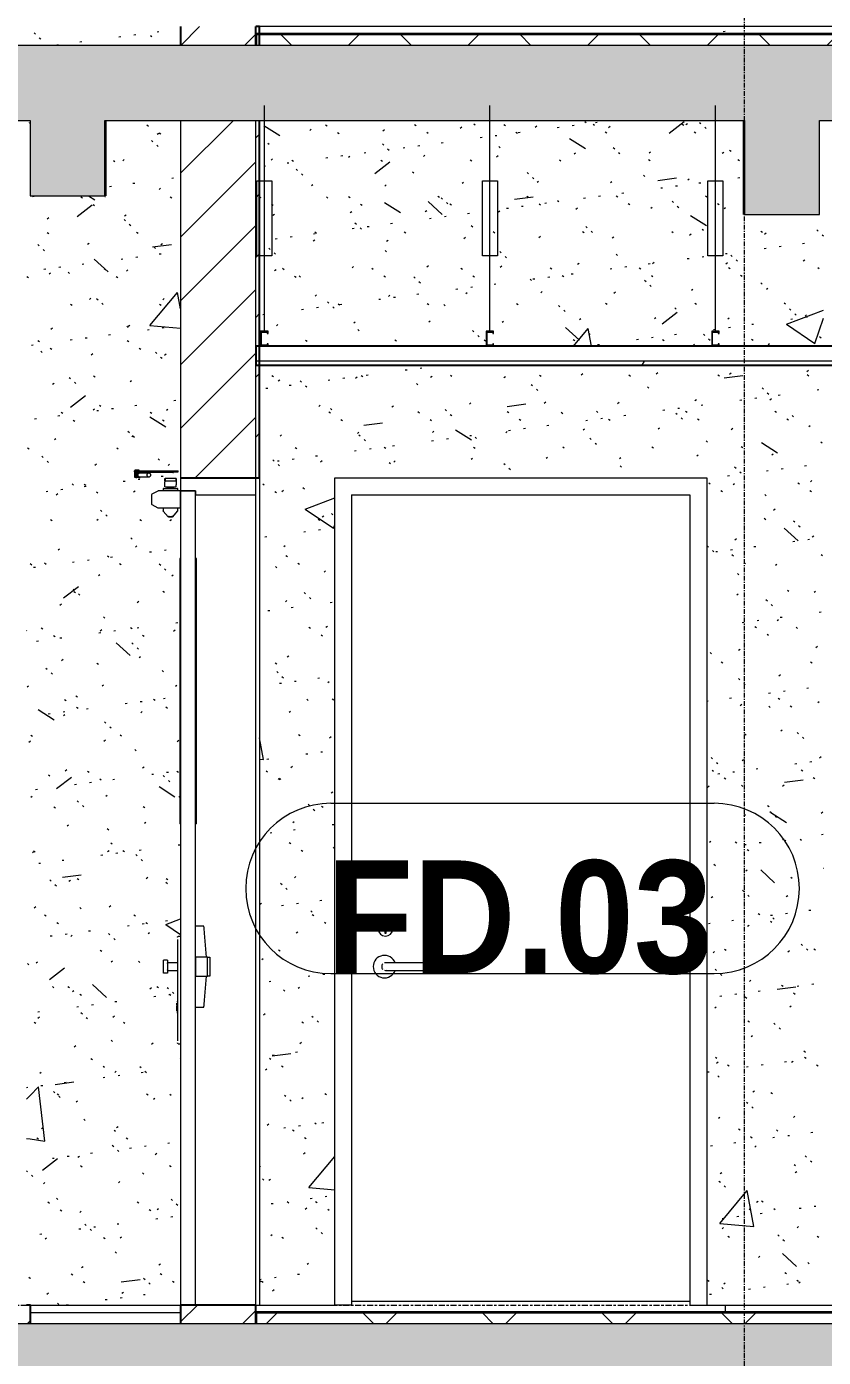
# Model space of a CAD drawing. Header units: millimetres. Extents: x 3451 to 201731, y -8641 to 35300.
# Drawn here: x 26527 to 28647, y 5461 to 9000 of the extents above; entities that cross this region are included whole.
import ezdxf

# ---------------------------------------------------------------- set-up
doc = ezdxf.new("R2010")
doc.units = ezdxf.units.MM
doc.linetypes.add('Centre', pattern=[31.75, 6.35, -4.7625, 15.875, -4.7625])
doc.linetypes.add('Grid Line', pattern=[22.225, 12.7, -3.175, 3.175, -3.175])
for name, color, linetype, lineweight in [('0-1', 7, 'Continuous', 5), ('A-CLNG', 13, 'Continuous', 9), ('A-CLNG-1', 13, 'Continuous', 25), ('A-CLNG-PATT-1', 13, 'Continuous', 9), ('A-DETL-GENF', 92, 'Continuous', 9), ('A-DETL-GENF-1', 7, 'Continuous', 9), ('A-DETL-THIN', 151, 'Continuous', 9), ('A-DOOR', 31, 'Continuous', 9), ('A-DOOR-1', 31, 'Continuous', 18), ('A-DOOR-FRAM', 31, 'Continuous', 9), ('A-DOOR-FRAM-1', 31, 'Continuous', 18), ('A-DOOR-IDEN', 31, 'Continuous', 9), ('A-FLOR', 192, 'Continuous', 9), ('A-FLOR-3', 192, 'Continuous', 35), ('A-FLOR-LEVL-2', 51, 'Centre', 9), ('A-FLOR-PATT-3', 8, 'Continuous', 9), ('A-WALL', 113, 'Continuous', 9), ('A-WALL-1', 113, 'Continuous', 25), ('A-WALL-PATT-4', 111, 'Continuous', 9), ('I-WALL', 2, 'Continuous', 9), ('I-WALL-2', 2, 'Continuous', 25), ('S-BEAM-1', 12, 'Continuous', 5), ('S-BEAM-2', 10, 'Continuous', 35), ('S-COLS-1', 7, 'Continuous', 9), ('S-GRID-1', 1, 'Grid Line', 9)]:
    doc.layers.add(name, color=color, linetype=linetype, lineweight=lineweight)
doc.styles.add('Arial_B_1', font='arialbd.ttf', dxfattribs={"width": 0.9, "height": 300})
pattern_1 = [(45, (49422.43, 14125), (-159.099, 159.099), []), (135, (49422.43, 14125), (-159.099, -159.099), [])]
pattern_2 = [(45, (49422.43, 14125), (-84.8528, 84.8528), [])]
pattern_3 = [(45, (49422.43, 14125), (-79.5495, 79.5495), [])]
pattern_4 = [(50, (49422.4, 14125), (1093.104, -95.634), [114.3, -1257.3]), (355, (49422.4, 14125), (-211.46, 1146.34), [91.44, -1005.84]), (100.451, (49513.5, 14117), (881.656, 1050.7), [97.14, -1068.54]), (46.184, (49422.4, 14429.8), (1626.475, -252.26), [171.45, -1885.95]), (96.636, (49558, 14408.8), (1424.42, 1484.57), [145.71, -1602.81]), (351.184, (49422.4, 14429.8), (1424.43, 1484.55), [137.16, -1508.76]), (21, (49574.8, 14353.6), (909.686, -613.59), [114.3, -1257.3]), (326, (49574.8, 14353.6), (370.81, 1105.13), [91.44, -1005.84]), (71.451, (49650.6, 14302.5), (1280.503, 491.53), [97.14, -1068.54]), (37.5, (49422.43, 14125), (18.5313, 507.33), [50.292, -943.356, 50.292, -970.788, -1009.65]), (37.5, (49422.43, 14125), (18.5313, 507.33), [-2014.728, 50.292, -959.358]), (7.5, (49422.43, 14125), (400.918, 601.084), [50.292, -531.876, 50.292, -920.496, -384.81]), (7.5, (49422.43, 14125), (400.918, 601.084), [-1552.956, 50.292, -334.518]), (327.5, (49082.58, 14125), (813.545, -34.374), [50.292, -330.708, 50.292, -1138.428, -1577.34]), (327.5, (49082.58, 14125), (813.545, -34.374), [-1569.72, 50.292, -1527.048]), (317.5, (48930.2, 14125), (888.775, 152.56), [50.292, -445.008, 50.292, -739.14, -1120.14]), (317.5, (48930.2, 14125), (888.775, 152.56), [-1284.73, 50.29, -1069.85])]
pattern_5 = [(37.5, (49422.43, 14125), (-4.79953, 146.8239), [5.029, -110.795, 5.029, -124.511, -123.825]), (37.5, (49422.43, 14125), (-4.79953, 146.8239), [-245.364, 5.029, -118.796]), (7.5, (49422.43, 14125), (134.8574, 215.0472), [5.029, -57.455, 5.029, -99.365, -40.005]), (7.5, (49422.43, 14125), (134.8574, 215.0472), [-166.878, 5.029, -34.976]), (327.5, (49328.7, 14125), (237.29776, 0.4316), [5.029, -33.071, 5.029, -132.131, -179.07]), (327.5, (49328.7, 14125), (237.29776, 0.4316), [-175.26, 5.029, -174.041]), (317.5, (49328.7, 14125), (229.067, 66.8792), [5.029, -14.021, 5.029, -84.887, -102.87]), (317.5, (49328.7, 14125), (229.067, 66.8792), [-108.966, 5.029, -97.841])]

# ---------------------------------------------------------------- blocks, each defined once
blk = doc.blocks.new('NCV_TKTC_KET CAU_rvt-1-TKCS_MẶT CẮT C')
at = {"layer": 'S-BEAM-1'}
for points in [[(26735.3, 8550), (26737.4, 8550), (26737.4, 8750), (26735.3, 8749.2)], [(28435.3, 8500), (28436.9, 8500), (28435.3, 8749.2)]]:
    blk.add_hatch(color=256, dxfattribs=at).paths.add_polyline_path(points)
at = {"layer": 'S-BEAM-2'}
for p, q in [((26737.4, 8550), (26737.4, 8749.2)), ((28435.3, 8749.2), (28435.3, 8500)), ((26735.3, 8550), (26737.4, 8550))]:
    blk.add_line(p, q, dxfattribs=at)
at = {"layer": 'S-COLS-1'}
blk.add_line((28386.9, 5580), (28386.9, 5600), dxfattribs=at)
blk = doc.blocks.new('FD_02 - FD_03 - FD_03-KY THUAT-900x2200mm-728564-TKCS_MẶT CẮT C')
at = {"layer": 'A-DOOR'}
for p, q in [((27480.9, 6588.3), (27480.9, 6597.7)), ((27482.9, 6588.3), (27480.9, 6588.3)), ((27482.9, 6597.7), (27482.9, 6588.3)), ((27601.9, 6510), (27496.9, 6510)), ((27496.9, 6490), (27601.9, 6490)), ((27601.9, 6510), (27601.9, 6500)), ((27601.9, 6500), (27601.9, 6490)), ((27391.9, 5610), (28291.9, 5610))]:
    blk.add_line(p, q, dxfattribs=at)
at = {"layer": 'A-DOOR', "flags": 128}
for points in [[(27496.9, 6510), (27496.3, 6510), (27495.7, 6510), (27495.1, 6510), (27494.5, 6510), (27494, 6510), (27493.4, 6510), (27492.8, 6510), (27492.2, 6510), (27491.7, 6510), (27491.1, 6510), (27490.5, 6510), (27490, 6510), (27489.5, 6510), (27489, 6510), (27488.5, 6510), (27488, 6510), (27487.5, 6510), (27487, 6510), (27486.6, 6510), (27486.2, 6510), (27485.8, 6510), (27485.4, 6510), (27485, 6510), (27484.6, 6510), (27484.3, 6510), (27484, 6510), (27483.7, 6510), (27483.4, 6510), (27483.2, 6510), (27483, 6510), (27482.7, 6510), (27482.6, 6510), (27482.4, 6510), (27482.3, 6510), (27482.2, 6510), (27482.1, 6510), (27482, 6510), (27482, 6510), (27481.9, 6510)], [(27481.9, 6490), (27481.9, 6490), (27482, 6490), (27482, 6490), (27482.1, 6490), (27482.2, 6490), (27482.4, 6490), (27482.5, 6490), (27482.7, 6490), (27482.9, 6490), (27483.1, 6490), (27483.4, 6490), (27483.6, 6490), (27483.9, 6490), (27484.2, 6490), (27484.6, 6490), (27484.9, 6490), (27485.3, 6490), (27485.7, 6490), (27486.1, 6490), (27486.5, 6490), (27486.9, 6490), (27487.4, 6490), (27487.8, 6490), (27488.3, 6490), (27488.8, 6490), (27489.3, 6490), (27489.9, 6490), (27490.4, 6490), (27490.9, 6490), (27491.5, 6490), (27492.1, 6490), (27492.6, 6490), (27493.2, 6490), (27493.8, 6490), (27494.4, 6490), (27495, 6490), (27495.6, 6490), (27496.2, 6490), (27496.8, 6490), (27496.9, 6490)]]:
    blk.add_lwpolyline(points, dxfattribs=at)
at = {"layer": 'A-DOOR'}
for centre, radius, start, end in [((27481.9, 6600), 19, 0, 180), ((27481.9, 6600), 19, 180, 0), ((27481.9, 6600), 2.5, 292.9918, 246.5794), ((27479.4, 6500), 30, 18.9279, 180), ((27479.4, 6500), 30, 180, 341.2838), ((27481.9, 6500), 10, 135, 180), ((27481.9, 6500), 10, 180, 225), ((27481.9, 6500), 10, 75, 105), ((27481.9, 6500), 10, 255, 285)]:
    blk.add_arc(centre, radius, start, end, dxfattribs=at)
at = {"layer": 'A-DOOR-FRAM'}
for p, q in [((27391.9, 7755), (27391.9, 5600)), ((27391.9, 7755), (28291.9, 7755)), ((28291.9, 7755), (28291.9, 5600)), ((27391.9, 5600), (27346.9, 5600)), ((28291.9, 5600), (28336.9, 5600))]:
    blk.add_line(p, q, dxfattribs=at)
blk = doc.blocks.new('FD_01 - FD_01-1200x2200mm-V129-TKCS_MẶT CẮT C')
at = {"layer": 'A-DOOR'}
for p, q in [((26813.5, 7818.5), (26813.5, 7815.5)), ((26813.9, 7818.5), (26813.9, 7818.5)), ((26813.9, 7818.5), (26821.6, 7818.5)), ((26813.9, 7815.5), (26821.6, 7815.5)), ((26813.9, 7815.5), (26813.9, 7815.5)), ((26814.6, 7814.5), (26814.6, 7800.5)), ((26814.9, 7814.5), (26817.3, 7814.5)), ((26815.1, 7820.3), (26815.1, 7818.5)), ((26827.1, 7820.3), (26815.1, 7820.3)), ((26815.1, 7820.3), (26827.1, 7820.3)), ((26817.3, 7800.5), (26815.1, 7800.5)), ((26816.1, 7815.5), (26816.1, 7814.5)), ((26817.3, 7814.5), (26818.8, 7814.5)), ((26817.3, 7814.5), (26817.3, 7800.5)), ((26818.8, 7800.5), (26817.3, 7800.5)), ((26817.6, 7814.5), (26819.8, 7814.5)), ((26819.4, 7814.5), (26817.9, 7814.5)), ((26820.1, 7814.5), (26818.1, 7814.5)), ((26818.1, 7800.5), (26819.4, 7800.5)), ((26820.8, 7814.5), (26818.8, 7814.5)), ((26818.8, 7800.5), (26820.8, 7800.5)), ((26819.7, 7814.5), (26822.8, 7814.5)), ((26819.7, 7800.5), (26819.7, 7814.5)), ((26822.8, 7800.5), (26819.7, 7800.5)), ((26820.5, 7811.5), (26822.2, 7811.5)), ((26820.5, 7811.5), (26820.5, 7803.5)), ((26822.3, 7803.5), (26820.5, 7803.5)), ((26821.1, 7818.5), (26823.6, 7818.5)), ((26823.6, 7818.5), (26821.1, 7818.5)), ((26822.7, 7818.5), (26821.1, 7818.5)), ((26821.1, 7818.5), (26822.7, 7818.5)), ((26823.6, 7815.5), (26821.1, 7815.5)), ((26821.1, 7815.5), (26823.6, 7815.5)), ((26823.6, 7815.5), (26821.1, 7815.5)), ((26821.1, 7815.5), (26823.6, 7815.5)), ((26823.2, 7818.5), (26821.6, 7818.5)), ((26821.6, 7818.5), (26823.2, 7818.5)), ((26821.6, 7815.5), (26823.2, 7815.5)), ((26823.2, 7815.5), (26821.6, 7815.5)), ((26822.2, 7811.5), (26822.6, 7811.5)), ((26822.6, 7803.5), (26822.3, 7803.5)), ((26852.7, 7812.5), (26822.6, 7812.5)), ((26822.6, 7811.5), (26824.4, 7811.5)), ((26824.4, 7803.5), (26822.6, 7803.5)), ((26822.6, 7802.5), (26852.7, 7802.5)), ((26822.8, 7814.5), (26825.5, 7814.5)), ((26825.5, 7800.5), (26822.8, 7800.5)), ((26823.2, 7818.5), (26873.8, 7818.5)), ((26823.2, 7815.5), (26873.8, 7815.5)), ((26825.5, 7814.5), (26826.6, 7814.5)), ((26825.5, 7814.5), (26825.5, 7811.5)), ((26825.5, 7803.5), (26825.5, 7800.5)), ((26826.6, 7800.5), (26825.5, 7800.5)), ((26825.5, 7800.5), (26827, 7800.5)), ((26826.1, 7814.5), (26825.9, 7814.5)), ((26827.6, 7814.5), (26826, 7814.5)), ((26826, 7814.5), (26826.1, 7814.5)), ((26826.1, 7814.5), (26826.1, 7815.5)), ((26828.6, 7814.5), (26826.6, 7814.5)), ((26826.6, 7800.5), (26828.6, 7800.5)), ((26827, 7814.5), (26827.6, 7814.5)), ((26827, 7811.5), (26827, 7814.5)), ((26827, 7800.5), (26827, 7803.5)), ((26827.1, 7818.5), (26827.1, 7820.3)), ((26827.6, 7811.5), (26827.6, 7814.5)), ((26827.6, 7800.5), (26827.6, 7803.5)), ((26850.4, 7814.5), (26848.4, 7814.5)), ((26848.4, 7814.5), (26850.4, 7814.5)), ((26916.4, 7814.5), (26850.4, 7814.5)), ((26873.8, 7818.5), (26874.8, 7818.5)), ((26873.8, 7815.5), (26874.8, 7815.5)), ((26874.8, 7818.5), (26900.4, 7818.5)), ((26874.8, 7815.5), (26900.4, 7815.5)), ((26895.4, 7792), (26895.4, 7798)), ((26895.4, 7798), (26895.6, 7798)), ((26895.6, 7792), (26895.4, 7792)), ((26895.4, 7781.1), (26895.4, 7789.4)), ((26900.4, 7818.5), (26901.6, 7818.5)), ((26900.4, 7815.5), (26901.6, 7815.5)), ((26900.9, 7818.5), (26901.5, 7818.5)), ((26901.5, 7818.5), (26900.9, 7818.5)), ((26901.5, 7815.5), (26900.9, 7815.5)), ((26900.9, 7815.5), (26901.5, 7815.5)), ((26901.6, 7818.5), (26930.9, 7818.5)), ((26901.6, 7815.5), (26930.9, 7815.5)), ((26916.4, 7814.5), (26918.4, 7814.5)), ((26918.4, 7814.5), (26916.4, 7814.5)), ((26925.2, 7798), (26925.4, 7798)), ((26925.4, 7792), (26925.2, 7792)), ((26925.4, 7798), (26925.4, 7792)), ((26925.4, 7789.4), (26925.4, 7781.1)), ((26930.9, 7815.5), (26930.9, 7818.5)), ((26890.4, 7772), (26890.4, 7765)), ((26891.1, 7772), (26890.4, 7772)), ((26890.4, 7772), (26915, 7772)), ((26895.4, 7776), (26925.4, 7776)), ((26895.4, 7776), (26895.4, 7776)), ((26895.4, 7776), (26902.4, 7776)), ((26899.9, 7776), (26902.6, 7776)), ((26899.9, 7776), (26899.9, 7774)), ((26901.2, 7774), (26899.9, 7774)), ((26900.9, 7774), (26900.9, 7772)), ((26901.2, 7774), (26900.9, 7774)), ((26900.9, 7774), (26903.6, 7774)), ((26907.6, 7774), (26901.2, 7774)), ((26902.6, 7774), (26901.2, 7774)), ((26902.6, 7776), (26912.6, 7776)), ((26902.6, 7776), (26902.6, 7774)), ((26907.6, 7774), (26902.6, 7774)), ((26903.6, 7774), (26907.6, 7774)), ((26907.6, 7774), (26912.3, 7774)), ((26912.3, 7774), (26907.6, 7774)), ((26912.6, 7774), (26907.6, 7774)), ((26912.3, 7774), (26916.3, 7774)), ((26916.3, 7774), (26912.3, 7774)), ((26912.6, 7776), (26920, 7776)), ((26912.6, 7774), (26912.6, 7776)), ((26916.3, 7774), (26912.6, 7774)), ((26915, 7772), (26929.5, 7772)), ((26920, 7774), (26916.3, 7774)), ((26917.7, 7774), (26918.6, 7774)), ((26918.9, 7774), (26917.7, 7774)), ((26918.6, 7774), (26918.9, 7774)), ((26918.9, 7772), (26918.9, 7774)), ((26920, 7776), (26925.4, 7776)), ((26920, 7776), (26920, 7774)), ((26929.5, 7772), (26928.8, 7772)), ((26929.5, 7765), (26929.5, 7772)), ((26890.4, 7720), (26890.4, 7712.4)), ((26929.4, 7712.4), (26929.4, 7720)), ((26890.7, 7711.7), (26903.7, 7696.3)), ((26906.3, 7697), (26904.4, 7697)), ((26904.4, 7697), (26906.3, 7697)), ((26906.4, 7696), (26913.4, 7696)), ((26913.4, 7696), (26906.4, 7696)), ((26915.5, 7697), (26913.6, 7697)), ((26913.6, 7697), (26915.5, 7697)), ((26916.2, 7696.3), (26929.2, 7711.7)), ((26936.9, 7585), (26934.9, 7585)), ((26934.9, 7585), (26934.9, 6880)), ((26978.9, 7585), (26976.9, 7585)), ((26978.9, 6880), (26978.9, 7585)), ((26936.9, 6880), (26934.9, 6880)), ((26978.9, 6880), (26976.9, 6880)), ((26999, 6607.9), (26976.9, 6607.9)), ((26999, 6607.9), (26999, 6607.5)), ((27005.5, 6525.4), (27000.5, 6588.9)), ((26928.9, 6572.5), (26928.9, 6302.5)), ((26936.9, 6580), (26930.9, 6580)), ((26891.9, 6510), (26891.9, 6517.5)), ((26901.9, 6517.5), (26891.9, 6517.5)), ((26901.9, 6517.5), (26901.9, 6510)), ((27008.7, 6525.4), (26976.9, 6525.4)), ((26976.9, 6525.4), (26976.9, 6474.6)), ((27008.7, 6525.4), (27015, 6525.4)), ((27008.7, 6474.6), (27008.7, 6525.4)), ((27015, 6525.4), (27015, 6474.6)), ((26891.9, 6500), (26891.9, 6510)), ((26891.9, 6490), (26891.9, 6500)), ((26891.9, 6482.5), (26891.9, 6490)), ((26901.9, 6482.5), (26891.9, 6482.5)), ((26901.9, 6510), (26901.9, 6500)), ((26928.9, 6510), (26901.9, 6510)), ((26901.9, 6508.7), (26901.9, 6509.7)), ((26901.9, 6500), (26901.9, 6490)), ((26901.9, 6490.3), (26901.9, 6491.3)), ((26901.9, 6490), (26901.9, 6482.5)), ((26901.9, 6490), (26928.9, 6490)), ((26928.9, 6509.7), (26928.9, 6507.1)), ((26928.9, 6492.9), (26928.9, 6490.3)), ((26976.9, 6474.6), (27008.7, 6474.6)), ((27000.5, 6411.1), (27005.5, 6474.6)), ((27015, 6474.6), (27008.7, 6474.6)), ((26928.9, 6406), (26926.9, 6406)), ((26926.9, 6397), (26926.9, 6403)), ((26926.9, 6403), (26926.9, 6403)), ((26926.9, 6397), (26926.9, 6397)), ((26926.9, 6381.2), (26926.9, 6395.1)), ((26926.9, 6395.1), (26926.9, 6395.1)), ((26928.9, 6395.1), (26926.9, 6395.1)), ((26926.9, 6381.2), (26926.9, 6381.2)), ((26926.9, 6377.7), (26928.9, 6377.7)), ((26976.9, 6392), (26999, 6392)), ((26999, 6392.5), (26999, 6392)), ((26930.9, 6295), (26936.9, 6295))]:
    blk.add_line(p, q, dxfattribs=at)
at = {"layer": 'A-DOOR', "flags": 128}
for points in [[(26824.4, 7811.5), (26824.1, 7811), (26823.8, 7810.4), (26823.6, 7809.7), (26823.4, 7809), (26823.3, 7808.3), (26823.3, 7807.5)], [(26823.3, 7807.5), (26823.3, 7806.7), (26823.4, 7806), (26823.6, 7805.3), (26823.8, 7804.6), (26824.1, 7804), (26824.4, 7803.5)], [(26890.7, 7711.7), (26890.7, 7711.7), (26890.6, 7711.8), (26890.6, 7711.8), (26890.6, 7711.8), (26890.6, 7711.9), (26890.6, 7711.9), (26890.5, 7712), (26890.5, 7712), (26890.5, 7712), (26890.5, 7712.1), (26890.5, 7712.1), (26890.5, 7712.2), (26890.5, 7712.2), (26890.4, 7712.3), (26890.4, 7712.3), (26890.4, 7712.3), (26890.4, 7712.4), (26890.4, 7712.4)], [(26904.4, 7696), (26904.3, 7696), (26904.3, 7696), (26904.3, 7696), (26904.2, 7696), (26904.2, 7696), (26904.1, 7696), (26904.1, 7696), (26904.1, 7696), (26904, 7696.1), (26904, 7696.1), (26904, 7696.1), (26903.9, 7696.1), (26903.9, 7696.1), (26903.9, 7696.1), (26903.8, 7696.2), (26903.8, 7696.2), (26903.8, 7696.2), (26903.8, 7696.2), (26903.7, 7696.3), (26903.7, 7696.3), (26903.7, 7696.3), (26903.7, 7696.3)], [(26904.4, 7696), (26904.4, 7696), (26904.4, 7696), (26904.4, 7696), (26904.4, 7696), (26904.5, 7696), (26904.5, 7696), (26904.6, 7696), (26904.6, 7696), (26904.7, 7696), (26904.8, 7696), (26904.9, 7696), (26905, 7696), (26905.1, 7696), (26905.2, 7696), (26905.3, 7696), (26905.5, 7696), (26905.6, 7696), (26905.7, 7696), (26905.9, 7696), (26906.1, 7696), (26906.2, 7696), (26906.4, 7696), (26906.6, 7696), (26906.7, 7696), (26906.9, 7696), (26907.1, 7696), (26907.3, 7696), (26907.5, 7696), (26907.7, 7696), (26907.9, 7696), (26908.1, 7696), (26908.3, 7696), (26908.6, 7696), (26908.8, 7696), (26909, 7696), (26909.2, 7696), (26909.4, 7696), (26909.7, 7696), (26909.9, 7696), (26910.1, 7696), (26910.3, 7696), (26910.5, 7696), (26910.8, 7696), (26911, 7696), (26911.2, 7696), (26911.4, 7696), (26911.6, 7696), (26911.8, 7696), (26912.1, 7696), (26912.3, 7696), (26912.5, 7696), (26912.7, 7696), (26912.8, 7696), (26913, 7696), (26913.2, 7696), (26913.4, 7696), (26913.6, 7696), (26913.7, 7696), (26913.9, 7696), (26914, 7696), (26914.2, 7696), (26914.3, 7696), (26914.5, 7696), (26914.6, 7696), (26914.7, 7696), (26914.8, 7696), (26914.9, 7696), (26915, 7696), (26915.1, 7696), (26915.2, 7696), (26915.3, 7696), (26915.3, 7696), (26915.4, 7696), (26915.4, 7696), (26915.5, 7696), (26915.5, 7696), (26915.5, 7696), (26915.5, 7696)], [(26915.5, 7696), (26915.5, 7696), (26915.5, 7696), (26915.5, 7696), (26915.4, 7696), (26915.4, 7696), (26915.4, 7696), (26915.3, 7696), (26915.2, 7696), (26915.2, 7696), (26915.1, 7696), (26915, 7696), (26914.9, 7696), (26914.8, 7696), (26914.7, 7696), (26914.5, 7696), (26914.4, 7696), (26914.3, 7696), (26914.1, 7696), (26914, 7696), (26913.8, 7696), (26913.7, 7696), (26913.5, 7696), (26913.3, 7696), (26913.1, 7696), (26912.9, 7696), (26912.8, 7696), (26912.6, 7696), (26912.4, 7696), (26912.2, 7696), (26912, 7696), (26911.7, 7696), (26911.5, 7696), (26911.3, 7696), (26911.1, 7696), (26910.9, 7696), (26910.7, 7696), (26910.4, 7696), (26910.2, 7696), (26910, 7696), (26909.8, 7696), (26909.6, 7696), (26909.3, 7696), (26909.1, 7696), (26908.9, 7696), (26908.7, 7696), (26908.5, 7696), (26908.2, 7696), (26908, 7696), (26907.8, 7696), (26907.6, 7696), (26907.4, 7696), (26907.2, 7696), (26907, 7696), (26906.8, 7696), (26906.7, 7696), (26906.5, 7696), (26906.3, 7696), (26906.1, 7696), (26906, 7696), (26905.8, 7696), (26905.7, 7696), (26905.5, 7696), (26905.4, 7696), (26905.3, 7696), (26905.2, 7696), (26905, 7696), (26904.9, 7696), (26904.8, 7696), (26904.8, 7696), (26904.7, 7696), (26904.6, 7696), (26904.6, 7696), (26904.5, 7696), (26904.5, 7696), (26904.4, 7696), (26904.4, 7696), (26904.4, 7696), (26904.4, 7696)], [(26916.2, 7696.3), (26916.2, 7696.3), (26916.2, 7696.3), (26916.1, 7696.2), (26916.1, 7696.2), (26916.1, 7696.2), (26916, 7696.2), (26916, 7696.2), (26916, 7696.1), (26916, 7696.1), (26915.9, 7696.1), (26915.9, 7696.1), (26915.9, 7696.1), (26915.8, 7696.1), (26915.8, 7696), (26915.8, 7696), (26915.7, 7696), (26915.7, 7696), (26915.6, 7696), (26915.6, 7696), (26915.6, 7696), (26915.5, 7696), (26915.5, 7696)], [(26929.4, 7712.4), (26929.4, 7712.4), (26929.4, 7712.3), (26929.4, 7712.3), (26929.4, 7712.2), (26929.4, 7712.2), (26929.4, 7712.1), (26929.4, 7712.1), (26929.4, 7712.1), (26929.4, 7712), (26929.3, 7712), (26929.3, 7711.9), (26929.3, 7711.9), (26929.3, 7711.9), (26929.3, 7711.8), (26929.2, 7711.8), (26929.2, 7711.7), (26929.2, 7711.7), (26929.2, 7711.7)], [(27000.5, 6588.9), (27000.2, 6593.1), (26999.8, 6597.2), (26999.6, 6600.8), (26999.3, 6603.8), (26999.1, 6606.1), (26999, 6607.5), (26999, 6607.9)], [(26928.9, 6578), (26928.9, 6578.1), (26928.9, 6578.2), (26929, 6578.2), (26929, 6578.3), (26929, 6578.4), (26929, 6578.5), (26929, 6578.6), (26929, 6578.6), (26929.1, 6578.7), (26929.1, 6578.8), (26929.1, 6578.9), (26929.2, 6578.9), (26929.2, 6579), (26929.2, 6579.1), (26929.3, 6579.1), (26929.3, 6579.2), (26929.4, 6579.3), (26929.4, 6579.3), (26929.5, 6579.4), (26929.5, 6579.4), (26929.6, 6579.5), (26929.7, 6579.5), (26929.7, 6579.6), (26929.8, 6579.6), (26929.9, 6579.7), (26929.9, 6579.7), (26930, 6579.8), (26930.1, 6579.8), (26930.1, 6579.8), (26930.2, 6579.9), (26930.3, 6579.9), (26930.4, 6579.9), (26930.4, 6579.9), (26930.5, 6580), (26930.6, 6580), (26930.7, 6580), (26930.8, 6580), (26930.8, 6580), (26930.9, 6580), (26930.9, 6580)], [(26999, 6392), (26999, 6392.5), (26999.1, 6393.9), (26999.3, 6396.2), (26999.6, 6399.2), (26999.8, 6402.8), (27000.2, 6406.9), (27000.5, 6411.1)], [(26930.9, 6295), (26930.9, 6295), (26930.8, 6295), (26930.7, 6295), (26930.6, 6295), (26930.5, 6295), (26930.5, 6295.1), (26930.4, 6295.1), (26930.3, 6295.1), (26930.2, 6295.1), (26930.2, 6295.2), (26930.1, 6295.2), (26930, 6295.2), (26929.9, 6295.3), (26929.9, 6295.3), (26929.8, 6295.3), (26929.7, 6295.4), (26929.7, 6295.4), (26929.6, 6295.5), (26929.6, 6295.6), (26929.5, 6295.6), (26929.4, 6295.7), (26929.4, 6295.7), (26929.3, 6295.8), (26929.3, 6295.9), (26929.3, 6295.9), (26929.2, 6296), (26929.2, 6296.1), (26929.1, 6296.1), (26929.1, 6296.2), (26929.1, 6296.3), (26929, 6296.4), (26929, 6296.4), (26929, 6296.5), (26929, 6296.6), (26929, 6296.7), (26929, 6296.7), (26928.9, 6296.8), (26928.9, 6296.9), (26928.9, 6297), (26928.9, 6297)]]:
    blk.add_lwpolyline(points, dxfattribs=at)
at = {"layer": 'A-DOOR'}
for centre, major_axis, ratio, start_param, end_param in [((26822.6, 7807.5), (0, 5), 0.965835, 0.523599, 1.047198), ((26822.6, 7807.5), (0, 5), 0.965835, 2.094395, 2.617994), ((26818.8, 7807.5), (0, 7), 0.259156, 4.712389, 6.283185), ((26823.5, 7807.5), (0, 5), 0.965835, 0.65038, 1.340692), ((26819.4, 7807.5), (0, 2.5), 0.259156, 4.712389, 7.853982), ((26818.8, 7807.5), (0, 7), 0.259156, 3.141593, 4.712389), ((26819.4, 7807.5), (0, 2.5), 0.259156, 1.570796, 4.712389), ((26823.5, 7807.5), (0, 5), 0.965835, 1.8009, 2.491212), ((26821.4, 7807.5), (0, 2.5), 0.259156, 4.712389, 7.853982), ((26821.4, 7807.5), (0, 2.5), 0.259156, 4.712389, 7.853982), ((26821.4, 7807.5), (0, 2.5), 0.259156, 1.570796, 4.712389), ((26821.4, 7807.5), (0, 2.5), 0.259156, 1.570796, 4.712389), ((26820.8, 7807.5), (0, 7), 0.259156, 4.712389, 6.283185), ((26820.8, 7807.5), (0, 7), 0.259156, 3.141593, 4.712389), ((26826.6, 7807.5), (0, 7), 0.259156, 5.235988, 6.283185), ((26826.6, 7807.5), (0, 7), 0.259156, 3.141593, 4.18879), ((26828.6, 7807.5), (0, 7), 0.259156, 5.497787, 6.283185), ((26828.6, 7807.5), (0, 7), 0.259156, 3.141593, 3.926991), ((26895.4, 7786), (0, 12), 0.000349, 0, 0.959931), ((26895.4, 7786), (0, 6), 0.000349, 0, 0.959931), ((26925.4, 7786), (0, 12), 0.000349, 0, 0.959931), ((26925.4, 7786), (0, 6), 0.000349, 0, 0.959931), ((26895.4, 7788), (0, 12), 0.000349, 3.141593, 4.101524), ((26925.4, 7788), (0, 12), 0.000349, 3.141593, 4.101524)]:
    blk.add_ellipse(centre, major_axis=major_axis, ratio=ratio, start_param=start_param, end_param=end_param, dxfattribs=at)
at = {"layer": 'A-DOOR-1'}
for p, q in [((26925.2, 7798), (26895.6, 7798)), ((26895.6, 7798), (26895.6, 7792)), ((26895.6, 7792), (26925.2, 7792)), ((26925.2, 7792), (26925.2, 7798)), ((26859.6, 7754.3), (26859.6, 7730.7)), ((26876.1, 7764.7), (26860.6, 7756.1)), ((26936.9, 7765), (26877.1, 7765)), ((26936.9, 7765), (26936.9, 5600)), ((26976.9, 7765), (26936.9, 7765)), ((26936.9, 7720), (26936.9, 7765)), ((26976.9, 5600), (26976.9, 7765)), ((26860.6, 7728.9), (26876.1, 7720.3)), ((26877.1, 7720), (26936.9, 7720)), ((26936.9, 5600), (26976.9, 5600))]:
    blk.add_line(p, q, dxfattribs=at)
at = {"layer": 'A-DOOR-1', "flags": 128}
for points in [[(26857.8, 7807.5), (26857.7, 7808.7), (26857.2, 7809.8), (26856.5, 7810.8), (26855.6, 7811.6), (26854.5, 7812.2), (26853.3, 7812.5), (26852, 7812.5), (26850.8, 7812.2), (26849.7, 7811.6), (26848.8, 7810.8), (26848.1, 7809.8), (26847.6, 7808.7), (26847.5, 7807.5)], [(26847.5, 7807.5), (26847.6, 7806.3), (26848.1, 7805.2), (26848.8, 7804.2), (26849.7, 7803.4), (26850.8, 7802.8), (26852, 7802.5), (26853.3, 7802.5), (26854.5, 7802.8), (26855.6, 7803.4), (26856.5, 7804.2), (26857.2, 7805.2), (26857.7, 7806.3), (26857.8, 7807.5)]]:
    blk.add_lwpolyline(points, dxfattribs=at)
at = {"layer": 'A-DOOR-1'}
for centre, start, end in [((26861.6, 7754.3), 119.1975, 180), ((26877.1, 7763), 90, 119.1975), ((26861.6, 7730.7), 180, 240.8025), ((26877.1, 7722), 240.8025, 270)]:
    blk.add_arc(centre, 2, start, end, dxfattribs=at)
at = {"layer": 'A-DOOR-FRAM'}
blk.add_line((27136.9, 5600), (27136.9, 7755), dxfattribs=at)
at = {"layer": 'A-DOOR-FRAM-1'}
for p, q in [((27136.9, 7800), (26936.9, 7800)), ((26936.9, 7800), (26936.9, 7765)), ((27136.9, 7755), (27136.9, 7800)), ((26936.9, 7765), (26976.9, 7765)), ((26976.9, 7765), (26976.9, 7755)), ((26976.9, 7755), (27136.9, 7755))]:
    blk.add_line(p, q, dxfattribs=at)
blk = doc.blocks.new('Repeating Detail - THANH TREO TRẦN 600-V268-TKCS_MẶT CẮT C')
at = {"layer": 'A-DETL-GENF'}
for points in [[(27149.8, 25150), (27169.8, 25150), (27169.8, 25156), (27167.3, 25152.5), (27152.3, 25152.5), (27152.3, 25187.5), (27167.3, 25187.5), (27169.8, 25184), (27169.8, 25190), (27149.8, 25190)], [(27749.8, 25150), (27769.8, 25150), (27769.8, 25156), (27767.3, 25152.5), (27752.3, 25152.5), (27752.3, 25187.5), (27767.3, 25187.5), (27769.8, 25184), (27769.8, 25190), (27749.8, 25190)], [(28349.8, 25150), (28369.8, 25150), (28369.8, 25156), (28367.3, 25152.5), (28352.3, 25152.5), (28352.3, 25187.5), (28367.3, 25187.5), (28369.8, 25184), (28369.8, 25190), (28349.8, 25190)]]:
    blk.add_hatch(color=256, dxfattribs=at).paths.add_polyline_path(points)
for p, q in [((27159.8, 25190), (27159.8, 25790)), ((27759.8, 25190), (27759.8, 25790)), ((28359.8, 25190), (28359.8, 25790)), ((27139.8, 25590), (27179.8, 25590)), ((27139.8, 25390), (27139.8, 25590)), ((27179.8, 25590), (27179.8, 25390)), ((27739.8, 25590), (27779.8, 25590)), ((27739.8, 25390), (27739.8, 25590)), ((27779.8, 25590), (27779.8, 25390)), ((28339.8, 25590), (28379.8, 25590)), ((28339.8, 25390), (28339.8, 25590)), ((28379.8, 25590), (28379.8, 25390)), ((27179.8, 25390), (27139.8, 25390)), ((27779.8, 25390), (27739.8, 25390)), ((28379.8, 25390), (28339.8, 25390)), ((27169.8, 25190), (27149.8, 25190)), ((27149.8, 25190), (27149.8, 25150)), ((27169.8, 25190), (27149.8, 25190)), ((27149.8, 25190), (27149.8, 25150)), ((27152.3, 25187.5), (27167.3, 25187.5)), ((27152.3, 25152.5), (27152.3, 25187.5)), ((27152.3, 25152.5), (27152.3, 25187.5)), ((27152.3, 25187.5), (27167.3, 25187.5)), ((27167.3, 25187.5), (27167.3, 25184)), ((27167.3, 25187.5), (27167.3, 25184)), ((27167.3, 25184), (27169.8, 25184)), ((27167.3, 25184), (27169.8, 25184)), ((27169.8, 25184), (27169.8, 25190)), ((27169.8, 25184), (27169.8, 25190)), ((27769.8, 25190), (27749.8, 25190)), ((27749.8, 25190), (27749.8, 25150)), ((27769.8, 25190), (27749.8, 25190)), ((27749.8, 25190), (27749.8, 25150)), ((27752.3, 25187.5), (27767.3, 25187.5)), ((27752.3, 25152.5), (27752.3, 25187.5)), ((27752.3, 25152.5), (27752.3, 25187.5)), ((27752.3, 25187.5), (27767.3, 25187.5)), ((27767.3, 25187.5), (27767.3, 25184)), ((27767.3, 25187.5), (27767.3, 25184)), ((27767.3, 25184), (27769.8, 25184)), ((27767.3, 25184), (27769.8, 25184)), ((27769.8, 25184), (27769.8, 25190)), ((27769.8, 25184), (27769.8, 25190)), ((28369.8, 25190), (28349.8, 25190)), ((28349.8, 25190), (28349.8, 25150)), ((28369.8, 25190), (28349.8, 25190)), ((28349.8, 25190), (28349.8, 25150)), ((28352.3, 25187.5), (28367.3, 25187.5)), ((28352.3, 25152.5), (28352.3, 25187.5)), ((28352.3, 25152.5), (28352.3, 25187.5)), ((28352.3, 25187.5), (28367.3, 25187.5)), ((28367.3, 25187.5), (28367.3, 25184)), ((28367.3, 25187.5), (28367.3, 25184)), ((28367.3, 25184), (28369.8, 25184)), ((28367.3, 25184), (28369.8, 25184)), ((28369.8, 25184), (28369.8, 25190)), ((28369.8, 25184), (28369.8, 25190)), ((27149.8, 25150), (27169.8, 25150)), ((27149.8, 25150), (27169.8, 25150)), ((27167.3, 25152.5), (27152.3, 25152.5)), ((27167.3, 25152.5), (27152.3, 25152.5)), ((27169.8, 25156), (27167.3, 25156)), ((27167.3, 25156), (27167.3, 25152.5)), ((27169.8, 25156), (27167.3, 25156)), ((27167.3, 25156), (27167.3, 25152.5)), ((27169.8, 25150), (27169.8, 25156)), ((27169.8, 25150), (27169.8, 25156)), ((27749.8, 25150), (27769.8, 25150)), ((27749.8, 25150), (27769.8, 25150)), ((27767.3, 25152.5), (27752.3, 25152.5)), ((27767.3, 25152.5), (27752.3, 25152.5)), ((27769.8, 25156), (27767.3, 25156)), ((27767.3, 25156), (27767.3, 25152.5)), ((27769.8, 25156), (27767.3, 25156)), ((27767.3, 25156), (27767.3, 25152.5)), ((27769.8, 25150), (27769.8, 25156)), ((27769.8, 25150), (27769.8, 25156)), ((28349.8, 25150), (28369.8, 25150)), ((28349.8, 25150), (28369.8, 25150)), ((28367.3, 25152.5), (28352.3, 25152.5)), ((28367.3, 25152.5), (28352.3, 25152.5)), ((28369.8, 25156), (28367.3, 25156)), ((28367.3, 25156), (28367.3, 25152.5)), ((28369.8, 25156), (28367.3, 25156)), ((28367.3, 25156), (28367.3, 25152.5)), ((28369.8, 25150), (28369.8, 25156)), ((28369.8, 25150), (28369.8, 25156))]:
    blk.add_line(p, q, dxfattribs=at)
blk = doc.blocks.new('STN_Door Tag - STN_Door Tag-1788670-TKCS_MẶT CẮT C')
at = {"layer": 'A-DOOR-IDEN'}
for p, q in [((34031.7, 10331.8), (35051.8, 10331.8)), ((34031.7, 9879), (35051.8, 9879))]:
    blk.add_line(p, q, dxfattribs=at)
for centre, start, end in [((34031.7, 10105.4), 90, 270), ((35051.8, 10105.4), 270, 90)]:
    blk.add_arc(centre, 226.4, start, end, dxfattribs=at)

msp = doc.modelspace()

# ---------------------------------------------------------------- hatches: boundary and pattern name
at = {"layer": 'A-CLNG-PATT-1'}
h = msp.add_hatch(dxfattribs=at)
h.set_pattern_fill('FP_7', color=256, style=0, pattern_type=2)
h.set_pattern_definition([(0, (49422.43, 14125), (1219.2, 304.8), [50.292, -864.108, 50.292, -864.108, -4876.8]), (0, (49422.43, 14125), (1219.2, 304.8), [-1828.8, 50.292, -1778.508, 50.292, -864.108, -2133.6]), (0, (49422.43, 14125), (1219.2, 304.8), [-4572, 50.292, -559.308, 50.292, -1473.708]), (120, (49879.63, 14277.4), (-873.5645, 903.458), [50.292, -864.108, 50.292, -5740.908]), (120, (49879.63, 14277.4), (-873.5645, 903.458), [-964.692, -864.108, 50.292, -1778.508, -3048]), (120, (49879.63, 14277.4), (-873.5645, 903.458), [-3657.6, 50.292, -864.108, 50.292, -2083.308]), (120, (49879.63, 14277.4), (-873.5645, 903.458), [-4622.292, -559.308, 50.292, -1473.708]), (240, (50032.03, 14887), (-345.6355, -1208.258), [50.292, -864.108, 50.292, -5740.908]), (240, (50032.03, 14887), (-345.6355, -1208.258), [-964.692, -864.108, 50.292, -1778.508, -3048]), (240, (50032.03, 14887), (-345.6355, -1208.258), [-3657.6, 50.292, -864.108, 50.292, -2083.308]), (240, (50032.03, 14887), (-345.6355, -1208.258), [-4622.292, -559.308, 50.292, -1473.708])])
h.paths.add_polyline_path([(44337, 8100), (44337, 8110), (27136.9, 8110), (27136.9, 8100), (43301.1, 8100)])
at = {"layer": 'A-DETL-GENF-1'}
for points in [[(39935.6, 8350), (40235.6, 8350), (40235.6, 8750), (44235.3, 8750), (44235.3, 8350), (44536.9, 8350), (44536.9, 8950), (23337.4, 8950), (23337.4, 8550), (23535.3, 8550), (23535.3, 8750), (26536.9, 8750), (26536.9, 8550), (26735.3, 8550), (26735.3, 8750), (28436.9, 8749.2), (28436.9, 8500), (28636.9, 8500), (28636.9, 8750), (30536.9, 8749.2), (30536.9, 8500), (30735.3, 8500), (30735.3, 8750), (33335.3, 8750), (33335.3, 8500), (33537.4, 8500), (33537.4, 8750), (35535.3, 8749.2), (35535.3, 8500), (35735.3, 8500), (35735.3, 8750), (39935.6, 8750)], [(40235.6, 4950), (40235.6, 5350), (44235.3, 5350), (44235.3, 4950), (44536.9, 4950), (44536.9, 5550), (23337.4, 5550), (23337.4, 5150), (23535.3, 5150), (23535.3, 5350), (26536.9, 5350), (26536.9, 5150), (26735.3, 5150), (26735.3, 5350), (28436.9, 5350), (28436.9, 5100), (28636.9, 5100), (28636.9, 5350), (30536.9, 5350), (30536.9, 5100), (30735.3, 5100), (30735.3, 5350), (33335.3, 5350), (33335.3, 5100), (33537.4, 5100), (33537.4, 5350), (35535.3, 5350), (35535.3, 5100), (35735.3, 5100), (35735.3, 5350), (39935.6, 5350), (39935.6, 4950), (40085.7, 4950)]]:
    msp.add_hatch(color=256, dxfattribs=at).paths.add_polyline_path(points)
at = {"layer": 'A-FLOR-PATT-3'}
h = msp.add_hatch(dxfattribs=at)
h.set_pattern_fill('FP_6', color=256, style=0, pattern_type=2)
h.set_pattern_definition(pattern_1)
h.paths.add_polyline_path([(44587.3, 8930), (45737.4, 8930), (45737.4, 8980), (27136.9, 8980), (27136.9, 8950), (44536.9, 8950), (44536.9, 8930)])
h = msp.add_hatch(dxfattribs=at)
h.set_pattern_fill('FP_6', color=256, style=0, pattern_type=2)
h.set_pattern_definition(pattern_1)
h.paths.add_polyline_path([(45737.4, 5530), (45737.4, 5580), (27136.9, 5580), (27136.9, 5550), (44536.9, 5550), (44536.9, 5530), (45230.4, 5530)])
at = {"layer": 'A-WALL-PATT-4'}
h = msp.add_hatch(dxfattribs=at)
h.set_pattern_fill('FP_1', color=256, style=0, pattern_type=2)
h.set_pattern_definition(pattern_2)
h.paths.add_polyline_path([(27136.9, 8950), (27136.9, 9000), (26936.9, 9000), (26936.9, 8950)])
h.paths.add_polyline_path([(26936.9, 11200), (27136.9, 11200), (27136.9, 12150), (26936.9, 12150), (26936.9, 11447)])
h = msp.add_hatch(dxfattribs=at)
h.set_pattern_fill('FP_4', color=256, style=0, pattern_type=2)
h.set_pattern_definition(pattern_4)
h.paths.add_polyline_path([(26536.9, 5600), (26536.9, 8750), (26526.9, 8750), (26527.4, 5600)])
h.paths.add_polyline_path([(26526.9, 8950), (26536.9, 8950), (26536.9, 9000), (26526.9, 9000)])
h = msp.add_hatch(dxfattribs=at)
h.set_pattern_fill('FP_5', color=256, style=0, pattern_type=2)
h.set_pattern_definition(pattern_5)
h.paths.add_polyline_path([(26536.9, 5600), (26536.9, 8750), (26526.9, 8750), (26527.4, 5600)])
h.paths.add_polyline_path([(26526.9, 8950), (26536.9, 8950), (26536.9, 9000), (26526.9, 9000)])
h = msp.add_hatch(dxfattribs=at)
h.set_pattern_fill('FP_4', color=256, style=0, pattern_type=2)
h.set_pattern_definition(pattern_4)
h.paths.add_polyline_path([(26537.4, 5600), (26936.9, 5600), (26936.9, 6302.5), (26928.9, 6302.5), (26928.9, 6381.2), (26926.9, 6381.2), (26926.9, 6395.1), (26928.9, 6395.1), (26930.4, 6572.5), (26936.9, 6572.5), (26936.9, 6880), (26934.9, 6880), (26934.9, 7585), (26936.9, 7585), (26936.9, 7720), (26928.8, 7720), (26927.4, 7712.4), (26913.1, 7696.3), (26903.7, 7698), (26891.1, 7716.4), (26891.1, 7720), (26876.1, 7720.3), (26859.6, 7730.7), (26860.6, 7756.1), (26877.1, 7765), (26891.1, 7765), (26891.1, 7772), (26928.8, 7772), (26928.8, 7765), (26936.9, 7765), (26936.2, 8750), (26737.4, 8749.2), (26737.4, 8550), (26536.9, 8550), (26536.9, 5600)])
h.paths.add_polyline_path([(26901.9, 6482.5), (26891.9, 6482.5), (26892.9, 6490), (26901.9, 6490)])
h.paths.add_polyline_path([(26901.9, 6490.3), (26901.9, 6491.5), (26891.9, 6493.1), (26891.9, 6508.5), (26928.9, 6507.1), (26928.9, 6490.3), (26902.5, 6490.3)])
h.paths.add_polyline_path([(26901.9, 6510), (26891.9, 6510), (26891.9, 6517.5), (26901.9, 6517.5)])
h.paths.add_polyline_path([(26907.6, 7774), (26907.1, 7776), (26908.3, 7774.3)])
h.paths.add_polyline_path([(26916.3, 7774), (26915, 7776), (26918, 7774.9)])
h.paths.add_polyline_path([(26906.8, 7776.3), (26895.4, 7777.4), (26895.6, 7791.8), (26925.4, 7790.5), (26923.8, 7776.3), (26909.9, 7776.3)])
h.paths.add_polyline_path([(26925.4, 7815.5), (26823.2, 7815.5), (26823.2, 7818.5), (26930.9, 7818.5), (26930.9, 7815.5), (26925.4, 7815.5)])
h.paths.add_polyline_path([(26902.5, 7792), (26895.6, 7792), (26895.6, 7798), (26925.2, 7798), (26925.2, 7792)])
h.paths.add_polyline_path([(26821.8, 7800.5), (26819.7, 7800.5), (26821.2, 7814.5), (26825.5, 7814.5), (26826.6, 7811.5), (26848.5, 7810.4), (26847.6, 7806.3), (26847.6, 7802.9), (26825.9, 7802.8), (26823.8, 7800.5), (26822.8, 7800.5)])
h.paths.add_polyline_path([(26816.1, 7814.5), (26817.3, 7814.5), (26818.8, 7807.5), (26816.2, 7800.5)])
h.paths.add_polyline_path([(26816.2, 7815.5), (26813.9, 7815.5), (26813.9, 7818.5), (26821.6, 7818.5), (26820.7, 7815.5), (26816.2, 7815.5)])
h.paths.add_polyline_path([(26873.8, 7815.5), (26874.8, 7815.5), (26873.8, 7817.5)])
h.paths.add_polyline_path([(26536.9, 8950), (26936.9, 8950), (26936.9, 9000), (26536.9, 9000)])
h = msp.add_hatch(dxfattribs=at)
h.set_pattern_fill('FP_5', color=256, style=0, pattern_type=2)
h.set_pattern_definition(pattern_5)
h.paths.add_polyline_path([(26537.4, 5600), (26936.9, 5600), (26936.9, 6302.5), (26928.9, 6302.5), (26928.9, 6381.2), (26926.9, 6381.2), (26926.9, 6395.1), (26928.9, 6395.1), (26930.4, 6572.5), (26936.9, 6572.5), (26936.9, 6880), (26934.9, 6880), (26934.9, 7585), (26936.9, 7585), (26936.9, 7720), (26928.8, 7720), (26927.4, 7712.4), (26913.1, 7696.3), (26903.7, 7698), (26891.1, 7716.4), (26891.1, 7720), (26876.1, 7720.3), (26859.6, 7730.7), (26860.6, 7756.1), (26877.1, 7765), (26891.1, 7765), (26891.1, 7772), (26928.8, 7772), (26928.8, 7765), (26936.9, 7765), (26936.2, 8750), (26737.4, 8749.2), (26737.4, 8550), (26536.9, 8550), (26536.9, 5600)])
h.paths.add_polyline_path([(26901.9, 6482.5), (26891.9, 6482.5), (26892.9, 6490), (26901.9, 6490)])
h.paths.add_polyline_path([(26901.9, 6490.3), (26901.9, 6491.5), (26891.9, 6493.1), (26891.9, 6508.5), (26928.9, 6507.1), (26928.9, 6490.3), (26902.5, 6490.3)])
h.paths.add_polyline_path([(26901.9, 6510), (26891.9, 6510), (26891.9, 6517.5), (26901.9, 6517.5)])
h.paths.add_polyline_path([(26907.6, 7774), (26907.1, 7776), (26908.3, 7774.3)])
h.paths.add_polyline_path([(26916.3, 7774), (26915, 7776), (26918, 7774.9)])
h.paths.add_polyline_path([(26906.8, 7776.3), (26895.4, 7777.4), (26895.6, 7791.8), (26925.4, 7790.5), (26923.8, 7776.3), (26909.9, 7776.3)])
h.paths.add_polyline_path([(26925.4, 7815.5), (26823.2, 7815.5), (26823.2, 7818.5), (26930.9, 7818.5), (26930.9, 7815.5), (26925.4, 7815.5)])
h.paths.add_polyline_path([(26902.5, 7792), (26895.6, 7792), (26895.6, 7798), (26925.2, 7798), (26925.2, 7792)])
h.paths.add_polyline_path([(26821.8, 7800.5), (26819.7, 7800.5), (26821.2, 7814.5), (26825.5, 7814.5), (26826.6, 7811.5), (26848.5, 7810.4), (26847.6, 7806.3), (26847.6, 7802.9), (26825.9, 7802.8), (26823.8, 7800.5), (26822.8, 7800.5)])
h.paths.add_polyline_path([(26816.1, 7814.5), (26817.3, 7814.5), (26818.8, 7807.5), (26816.2, 7800.5)])
h.paths.add_polyline_path([(26816.2, 7815.5), (26813.9, 7815.5), (26813.9, 7818.5), (26821.6, 7818.5), (26820.7, 7815.5), (26816.2, 7815.5)])
h.paths.add_polyline_path([(26873.8, 7815.5), (26874.8, 7815.5), (26873.8, 7817.5)])
h.paths.add_polyline_path([(26536.9, 8950), (26936.9, 8950), (26936.9, 9000), (26536.9, 9000)])
h = msp.add_hatch(dxfattribs=at)
h.set_pattern_fill('FP_15', color=256, style=0, pattern_type=2)
h.set_pattern_definition(pattern_3)
h.paths.add_polyline_path([(27146.9, 7800), (27146.9, 8750), (27136.9, 8749.2), (27136.9, 7800)])
h.paths.add_polyline_path([(27144.4, 8950), (27146.9, 8950), (27146.9, 9000), (27136.9, 9000), (27136.9, 8950)])
h = msp.add_hatch(dxfattribs=at)
h.set_pattern_fill('FP_4', color=256, style=0, pattern_type=2)
h.set_pattern_definition(pattern_4)
h.paths.add_polyline_path([(28646.9, 5600), (28646.9, 8100), (27146.9, 8100), (27146.9, 5600), (27346.9, 5600), (27346.9, 7800), (28336.9, 7800), (28336.9, 5600), (28510.2, 5600)])
h.paths.add_polyline_path([(27224, 8150), (27749.8, 8150), (27749.8, 8190), (27769.8, 8190), (27769.8, 8184), (27767.3, 8187.5), (27752.3, 8187.5), (27752.3, 8152.5), (27767.3, 8152.5), (27769.8, 8156), (27769.8, 8150), (28349.8, 8150), (28349.8, 8190), (28369.8, 8190), (28369.8, 8184), (28367.3, 8187.5), (28352.3, 8187.5), (28352.3, 8152.5), (28367.3, 8152.5), (28369.8, 8156), (28369.8, 8150), (28646.9, 8150), (28646.9, 8750), (28636.9, 8750), (28635.3, 8500), (28435.3, 8500), (28435.3, 8750), (27146.9, 8749.2), (27146.9, 8150), (27149.8, 8150), (27149.8, 8190), (27169.8, 8190), (27169.8, 8184), (27167.3, 8187.5), (27152.3, 8187.5), (27152.3, 8152.5), (27167.3, 8152.5), (27169.8, 8156), (27169.8, 8150)])
h.paths.add_polyline_path([(27867.1, 8980), (28646.9, 8980), (28646.9, 9000), (27146.9, 9000), (27146.9, 8980), (27224, 8980)])
h = msp.add_hatch(dxfattribs=at)
h.set_pattern_fill('FP_5', color=256, style=0, pattern_type=2)
h.set_pattern_definition(pattern_5)
h.paths.add_polyline_path([(28646.9, 5600), (28646.9, 8100), (27146.9, 8100), (27146.9, 5600), (27346.9, 5600), (27346.9, 7800), (28336.9, 7800), (28336.9, 5600), (28510.2, 5600)])
h.paths.add_polyline_path([(27224, 8150), (27749.8, 8150), (27749.8, 8190), (27769.8, 8190), (27769.8, 8184), (27767.3, 8187.5), (27752.3, 8187.5), (27752.3, 8152.5), (27767.3, 8152.5), (27769.8, 8156), (27769.8, 8150), (28349.8, 8150), (28349.8, 8190), (28369.8, 8190), (28369.8, 8184), (28367.3, 8187.5), (28352.3, 8187.5), (28352.3, 8152.5), (28367.3, 8152.5), (28369.8, 8156), (28369.8, 8150), (28646.9, 8150), (28646.9, 8750), (28636.9, 8750), (28635.3, 8500), (28435.3, 8500), (28435.3, 8750), (27146.9, 8749.2), (27146.9, 8150), (27149.8, 8150), (27149.8, 8190), (27169.8, 8190), (27169.8, 8184), (27167.3, 8187.5), (27152.3, 8187.5), (27152.3, 8152.5), (27167.3, 8152.5), (27169.8, 8156), (27169.8, 8150)])
h.paths.add_polyline_path([(27867.1, 8980), (28646.9, 8980), (28646.9, 9000), (27146.9, 9000), (27146.9, 8980), (27224, 8980)])
h = msp.add_hatch(dxfattribs=at)
h.set_pattern_fill('FP_1', color=256, style=0, pattern_type=2)
h.set_pattern_definition(pattern_2)
h.paths.add_polyline_path([(27136.9, 5550), (27136.9, 5600), (26936.9, 5600), (26936.9, 5550)])
h.paths.add_polyline_path([(27063.2, 7800), (27136.9, 7800), (27136.9, 8750), (26936.9, 8749.2), (26936.9, 7800)])
h = msp.add_hatch(dxfattribs=at)
h.set_pattern_fill('FP_15', color=256, style=0, pattern_type=2)
h.set_pattern_definition(pattern_3)
h.paths.add_polyline_path([(26527.4, 4400), (26537.4, 4400), (26536.9, 5350), (26527.4, 5350)])
h.paths.add_polyline_path([(26527.4, 5550), (26537.4, 5550), (26536.9, 5600), (26527.4, 5600)])

# ---------------------------------------------------------------- linework, layer by layer
at = {"layer": 'A-CLNG'}
msp.add_line((44337, 8110), (27136.9, 8110), dxfattribs=at)
at = {"layer": 'A-CLNG-1'}
for p, q in [((27149.8, 8150), (27136.9, 8150)), ((27136.9, 8150), (27136.9, 8100)), ((27749.8, 8150), (27169.8, 8150)), ((28349.8, 8150), (27769.8, 8150)), ((28949.8, 8150), (28369.8, 8150)), ((27136.9, 8100), (44337, 8100))]:
    msp.add_line(p, q, dxfattribs=at)
at = {"layer": 'A-DETL-THIN'}
for p, q in [((44536.9, 8950), (23337.4, 8950)), ((23535.3, 8750), (26536.9, 8750)), ((26536.9, 8750), (26536.9, 8550)), ((26735.3, 8550), (26735.3, 8750)), ((26735.3, 8750), (28436.9, 8750)), ((28436.9, 8750), (28436.9, 8500)), ((28636.9, 8500), (28636.9, 8750)), ((28636.9, 8750), (30536.9, 8750)), ((26536.9, 8550), (26735.3, 8550)), ((28436.9, 8500), (28636.9, 8500)), ((44536.9, 5550), (23337.4, 5550))]:
    msp.add_line(p, q, dxfattribs=at)
at = {"layer": 'A-FLOR'}
msp.add_line((26537.4, 5580), (26936.9, 5580), dxfattribs=at)
at = {"layer": 'A-FLOR-3'}
for p, q in [((45737.4, 8980), (27136.9, 8980)), ((27136.9, 8980), (27136.9, 8950)), ((45737.4, 5580), (27136.9, 5580)), ((27136.9, 5580), (27136.9, 5550))]:
    msp.add_line(p, q, dxfattribs=at)
at = {"layer": 'A-FLOR-LEVL-2'}
msp.add_line((3450.8, 5600), (93442.9, 5600), dxfattribs=at)
at = {"layer": 'A-WALL'}
for p, q in [((26936.9, 8749.2), (26936.9, 7800)), ((27136.9, 7800), (27136.9, 8749.2))]:
    msp.add_line(p, q, dxfattribs=at)
at = {"layer": 'A-WALL-1'}
for p, q in [((26936.9, 9000), (26936.9, 8950)), ((27136.9, 8950), (27136.9, 9000)), ((26936.9, 7800), (27136.9, 7800)), ((26936.9, 5600), (26936.9, 5550)), ((27136.9, 5600), (26936.9, 5600)), ((27136.9, 5550), (27136.9, 5600))]:
    msp.add_line(p, q, dxfattribs=at)
at = {"layer": 'I-WALL'}
for p, q in [((28757.4, 9000), (27146.9, 9000)), ((27146.9, 7800), (27146.9, 5600)), ((27346.9, 5600), (27346.9, 7800)), ((27346.9, 7800), (28336.9, 7800)), ((28336.9, 7800), (28336.9, 5600)), ((26537.4, 5600), (26926.9, 5600)), ((27136.9, 5600), (27346.9, 5600)), ((28336.9, 5600), (28757.4, 5600))]:
    msp.add_line(p, q, dxfattribs=at)
at = {"layer": 'I-WALL-2'}
for p, q in [((27146.9, 9000), (27136.9, 9000)), ((27146.9, 8950), (27146.9, 9000)), ((27146.9, 7800), (27146.9, 8749.2)), ((27136.9, 7800), (27146.9, 7800)), ((26537.4, 5600), (26527.4, 5600)), ((26537.4, 5550), (26537.4, 5600))]:
    msp.add_line(p, q, dxfattribs=at)
at = {"layer": 'S-GRID-1'}
msp.add_line((28436.9, -1941), (28436.9, 30542.5), dxfattribs=at)

# ---------------------------------------------------------------- block references
at = {"layer": '0-1'}
msp.add_blockref('NCV_TKTC_KET CAU_rvt-1-TKCS_MẶT CẮT C', (0, 0), dxfattribs=at)
at = {"layer": 'A-DETL-GENF'}
msp.add_blockref('Repeating Detail - THANH TREO TRẦN 600-V268-TKCS_MẶT CẮT C', (0, -17000), dxfattribs=at)
at = {"layer": 'A-DOOR'}
for name in ['FD_01 - FD_01-1200x2200mm-V129-TKCS_MẶT CẮT C', 'FD_02 - FD_03 - FD_03-KY THUAT-900x2200mm-728564-TKCS_MẶT CẮT C']:
    msp.add_blockref(name, (0, 0), dxfattribs=at)
at = {"layer": 'A-DOOR-IDEN'}
msp.add_blockref('STN_Door Tag - STN_Door Tag-1788670-TKCS_MẶT CẮT C', (-6695.2, -3397.5), dxfattribs=at)

# ---------------------------------------------------------------- texts
at = {"layer": 'A-DOOR-IDEN', "insert": (27838.9, 6630.1), "char_height": 300, "width": 1054.35, "attachment_point": 5, "line_spacing_factor": 0.936439, "style": 'Arial_B_1'}
msp.add_mtext('\\pt6.75,13.5,20.25,27,33.75,40.5,47.25,54,60.75,67.5,74.25,81,87.75,94.5,101.25,108,114.75,121.5,128.25,135,141.75,148.5,155.25,162,168.75,175.5,182.25,189,195.75,202.5,209.25,216;FD.03', dxfattribs=at)

doc.saveas('drawing.dxf')
